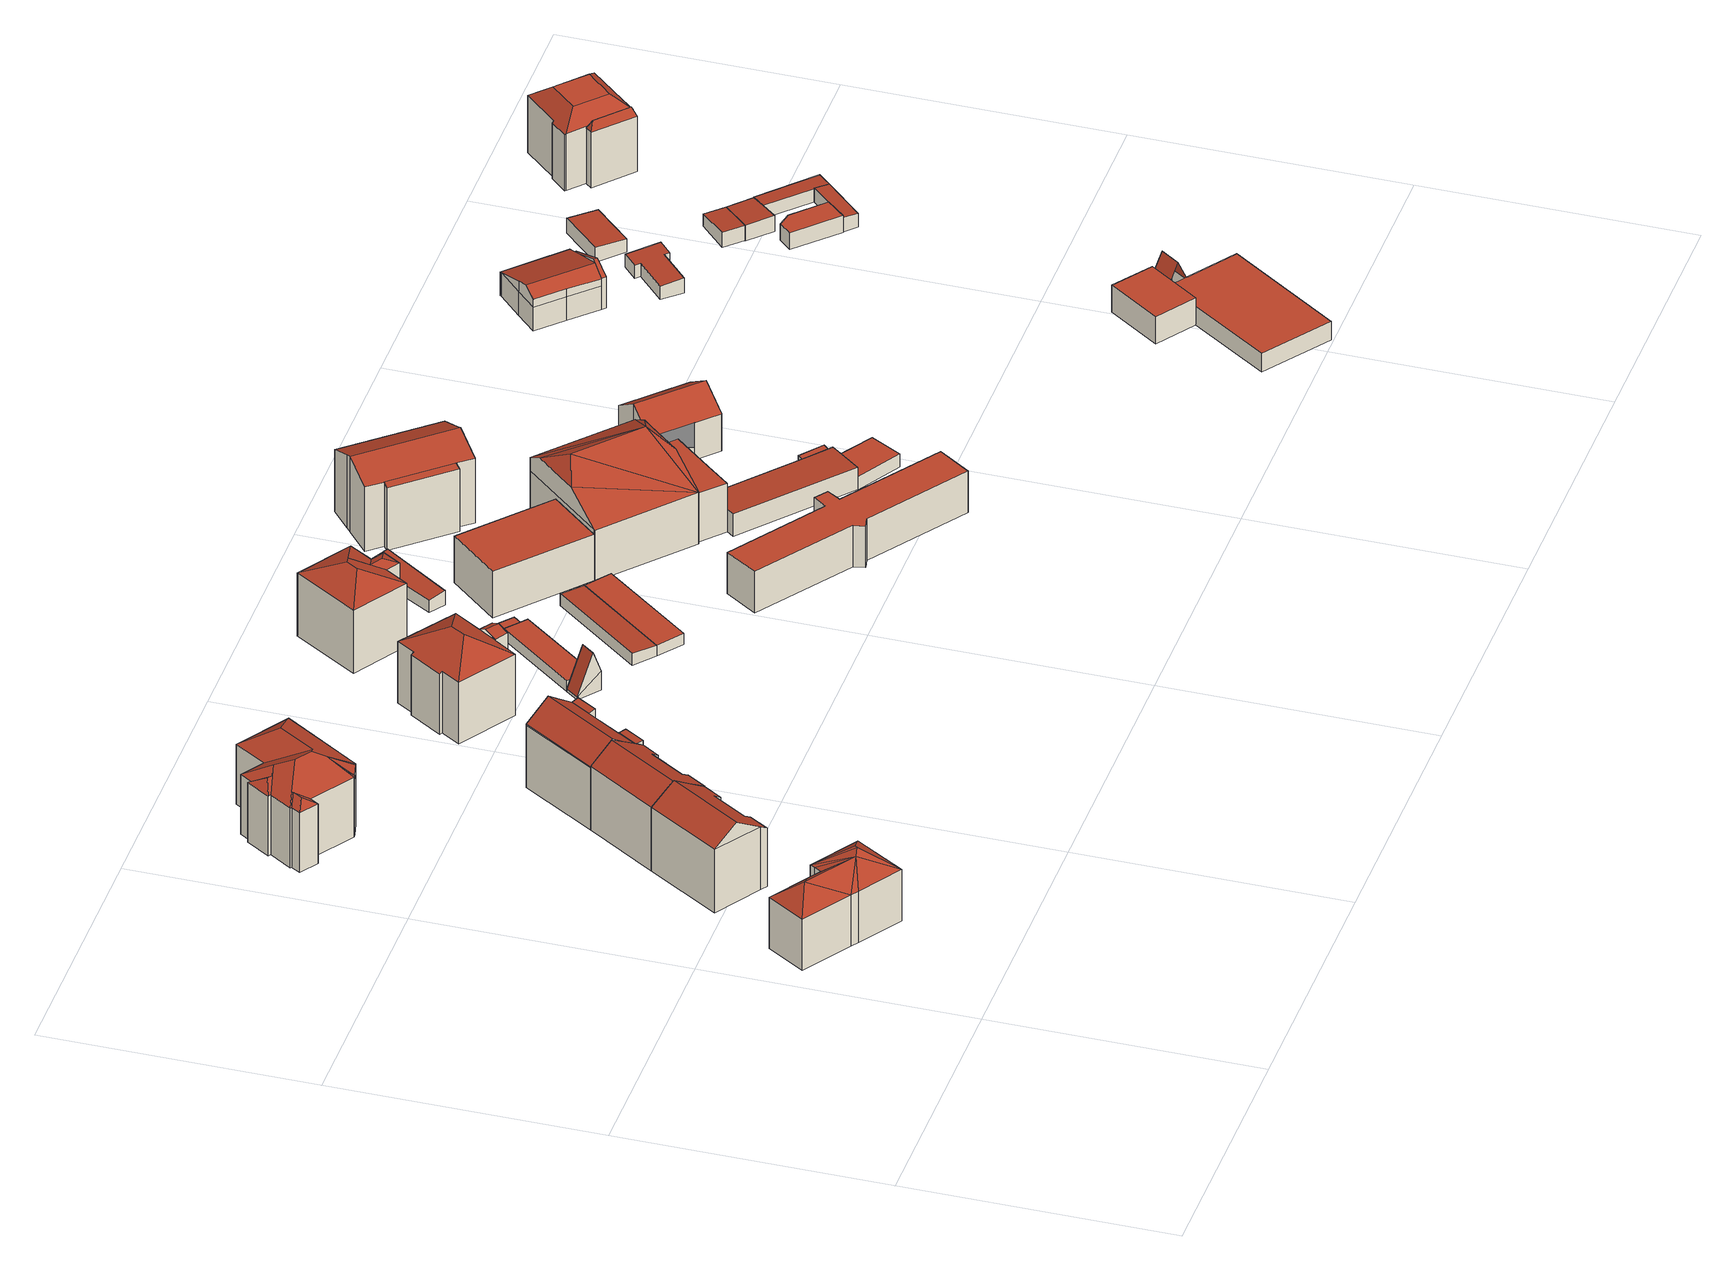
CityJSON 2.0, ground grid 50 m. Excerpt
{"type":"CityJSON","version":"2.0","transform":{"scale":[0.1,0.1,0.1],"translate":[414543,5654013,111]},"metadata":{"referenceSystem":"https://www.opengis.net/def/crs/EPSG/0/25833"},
"CityObjects":{
"building1":{"type":"Building","attributes":{"Dachtyp_tdc":"tdcFreeFormRoof","Gemeindeschluessel":14612000,"Dachneigung":38.51,"QualitaetDacherkennung":57,"Geometrietyp2DReferenz":"3000","measuredHeight":14.69,"function":"31001_9998","roofType":"5000"},"geometry":[{"type":"Solid","lod":"2","boundaries":[[[[0,1,2,3]],[[1,4,5,2]],[[4,6,7,5]],[[6,8,9,7]],[[8,10,11,9]],[[10,12,13,11]],[[12,14,15,13]],[[14,16,17,15]],[[16,18,19,17]],[[18,0,3,19]],[[20,14,21]],[[20,16,14]],[[20,18,16]],[[22,18,20]],[[18,22,0]],[[23,21,14,12]],[[23,12,10]],[[10,21,23]],[[10,20,21]],[[8,20,10]],[[20,8,6]],[[4,20,6]],[[4,22,20]],[[22,4,1]],[[22,1,0]],[[3,2,5,7,9,11,13,15,17,19]]]],"semantics":{"surfaces":[{"type":"WallSurface"},{"type":"RoofSurface"},{"type":"GroundSurface"}],"values":[[0,0,0,0,0,0,0,0,0,0,1,1,1,1,1,1,1,1,1,1,1,1,1,1,1,2]]}}]},
"building2":{"type":"Building","attributes":{"Dachtyp_tdc":"tdcFreeFormRoof","Gemeindeschluessel":14612000,"Dachneigung":32.96,"QualitaetDacherkennung":72,"Geometrietyp2DReferenz":"3000","measuredHeight":16.31,"function":"31001_9998","roofType":"5000"},"geometry":[{"type":"Solid","lod":"2","boundaries":[[[[24,25,26,27]],[[25,28,29,26]],[[28,30,31,29]],[[30,32,33,31]],[[32,34,35,33]],[[34,36,37,35]],[[36,38,39,37]],[[38,40,41,39]],[[40,42,43,41]],[[42,24,27,43]],[[44,45,25,24]],[[36,34,32,30,28,45,44,42,40,38]],[[28,25,45]],[[24,42,44]],[[27,26,29,31,33,35,37,39,41,43]]]],"semantics":{"surfaces":[{"type":"WallSurface"},{"type":"RoofSurface"},{"type":"GroundSurface"}],"values":[[0,0,0,0,0,0,0,0,0,0,1,1,0,0,2]]}}]},
"building3":{"type":"Building","attributes":{"Dachtyp_tdc":"tdcFreeFormRoof","Gemeindeschluessel":14612000,"Dachneigung":32.02,"QualitaetDacherkennung":71,"Geometrietyp2DReferenz":"3000","measuredHeight":16.29,"function":"31001_9998","roofType":"5000"},"geometry":[{"type":"Solid","lod":"2","boundaries":[[[[46,47,48,49]],[[47,50,51,48]],[[50,52,53,51]],[[52,54,55,53]],[[54,56,57,55]],[[56,58,59,57]],[[58,60,31,59]],[[60,61,29,31]],[[61,25,26,29]],[[25,46,49,26]],[[56,54,52,50,47,62,63,61,60,58]],[[63,62,46,25]],[[47,46,62]],[[25,61,63]],[[49,48,51,53,55,57,59,31,29,26]]]],"semantics":{"surfaces":[{"type":"WallSurface"},{"type":"RoofSurface"},{"type":"GroundSurface"}],"values":[[0,0,0,0,0,0,0,0,0,0,1,1,0,0,2]]}}]},
"building4":{"type":"Building","attributes":{"Dachtyp_tdc":"tdcFreeFormRoof","Gemeindeschluessel":14612000,"Dachneigung":29.24,"QualitaetDacherkennung":60,"Geometrietyp2DReferenz":"3000","measuredHeight":15.89,"function":"31001_9998","roofType":"5000"},"geometry":[{"type":"Solid","lod":"2","boundaries":[[[[64,65,66,67]],[[65,68,69,66]],[[68,70,71,69]],[[70,72,73,71]],[[72,74,75,73]],[[74,76,77,75]],[[76,78,79,77]],[[78,80,81,79]],[[80,82,83,81]],[[82,84,85,83]],[[84,86,87,85]],[[86,88,89,87]],[[88,90,91,89]],[[92,93,88,86]],[[92,86,84]],[[94,93,92,84,82]],[[95,96,97,98,94,82,80]],[[95,80,78]],[[96,76,74]],[[96,78,76]],[[78,96,95]],[[99,100,97,96,74,72]],[[99,72,70]],[[100,99,70,68]],[[101,98,97,100,68,65]],[[102,101,65,64]],[[103,102,64,104]],[[103,104,105]],[[101,102,103,105,106]],[[94,98,101,106,90]],[[93,94,90,88]],[[91,107,108,109,67,66,69,71,73,75,77,79,81,83,85,87,89]],[[90,106,107,91]],[[106,105,108,107]],[[105,104,109,108]],[[104,64,67,109]]]],"semantics":{"surfaces":[{"type":"WallSurface"},{"type":"RoofSurface"},{"type":"GroundSurface"}],"values":[[0,0,0,0,0,0,0,0,0,0,0,0,0,1,1,1,1,1,1,1,1,1,1,1,1,1,1,1,1,1,1,2,0,0,0,0]]}}]},
"building5":{"type":"Building","attributes":{"Gemeindeschluessel":14612000,"Geometrietyp2DReferenz":"3000","function":"31001_9998","roofType":"9999"},"children":["building5-1","building5-2","building5-3"]},
"building5-1":{"type":"BuildingPart","attributes":{"Dachtyp_tdc":"tdcPolyFlatRoof","Dachneigung":5.62,"QualitaetDacherkennung":36,"Geometrietyp2DReferenz":"3000","measuredHeight":12.95,"roofType":"2100"},"parents":["building5"],"geometry":[{"type":"MultiSurface","lod":"2","boundaries":[[[110,111,112]],[[110,113,114,111]],[[113,115,116,114]],[[115,117,118,119,116]],[[117,115,113,110]],[[111,114,116,119]]],"semantics":{"surfaces":[{"type":"WallSurface"},{"type":"RoofSurface"},{"type":"GroundSurface"}],"values":[0,0,0,0,1,2]}}]},
"building5-2":{"type":"BuildingPart","attributes":{"Dachtyp_tdc":"tdcGableRoof","Dachneigung":35.11,"QualitaetDacherkennung":74,"Geometrietyp2DReferenz":"3000","measuredHeight":16.39,"roofType":"3100"},"parents":["building5"],"geometry":[{"type":"MultiSurface","lod":"2","boundaries":[[[120,112,111,121]],[[118,122,123,119]],[[124,125,49,48]],[[125,120,121,49]],[[126,127,128,129]],[[122,118,112,128,127,124]],[[120,129,128,112]],[[125,126,129,120]],[[124,127,126,125]],[[121,111,119,123,48,49]]],"semantics":{"surfaces":[{"type":"WallSurface"},{"type":"RoofSurface"},{"type":"GroundSurface"}],"values":[0,0,0,0,1,1,0,0,0,2]}}]},
"building5-3":{"type":"BuildingPart","attributes":{"Dachtyp_tdc":"tdcPolyFlatRoof","Dachneigung":4.78,"QualitaetDacherkennung":46,"Geometrietyp2DReferenz":"3000","measuredHeight":12.99,"roofType":"2100"},"parents":["building5"],"geometry":[{"type":"MultiSurface","lod":"2","boundaries":[[[130,131,132,123,122]],[[131,133,51,132]],[[133,134,124,48,51]],[[134,133,131,130]],[[123,132,51,48]]],"semantics":{"surfaces":[{"type":"WallSurface"},{"type":"RoofSurface"},{"type":"GroundSurface"}],"values":[0,0,0,1,2]}}]},
"building6":{"type":"Building","attributes":{"Gemeindeschluessel":14612000,"Geometrietyp2DReferenz":"3000","function":"31001_9998","roofType":"9999"},"children":["building6-1","building6-2"]},
"building6-1":{"type":"BuildingPart","attributes":{"Dachtyp_tdc":"tdcGableRoof","Dachneigung":17.74,"QualitaetDacherkennung":37,"Geometrietyp2DReferenz":"3000","measuredHeight":13.49,"roofType":"3100"},"parents":["building6"],"geometry":[{"type":"MultiSurface","lod":"2","boundaries":[[[135,136,137]],[[135,138,139,136]],[[138,140,141,139]],[[140,142,143,141]],[[142,144,145,146,143]],[[140,138,135,147]],[[147,144,142,140]],[[148,136,139,141,143,146]]],"semantics":{"surfaces":[{"type":"WallSurface"},{"type":"RoofSurface"},{"type":"GroundSurface"}],"values":[0,0,0,0,0,1,1,2]}}]},
"building6-2":{"type":"BuildingPart","attributes":{"Dachtyp_tdc":"tdcHipRoof","Dachneigung":29.55,"QualitaetDacherkennung":67,"Geometrietyp2DReferenz":"3000","measuredHeight":16.26,"roofType":"3200"},"parents":["building6"],"geometry":[{"type":"MultiSurface","lod":"2","boundaries":[[[149,150,151,152]],[[150,153,154,151]],[[153,155,156,154]],[[155,137,136,156]],[[145,157,158,146]],[[157,159,160,158]],[[159,161,162,160]],[[161,163,164,162]],[[163,165,166,164]],[[165,149,152,166]],[[161,159,167]],[[155,153,168]],[[159,157,145,169,137,155,168,167]],[[153,150,149,165,163,161,167,168]],[[152,151,154,156,136,148,146,158,160,162,164,166]]],"semantics":{"surfaces":[{"type":"WallSurface"},{"type":"RoofSurface"},{"type":"GroundSurface"}],"values":[0,0,0,0,0,0,0,0,0,0,1,1,1,1,2]}}]},
"building7":{"type":"Building","attributes":{"Dachtyp_tdc":"tdcGableRoof","Gemeindeschluessel":14612000,"Dachneigung":67.52,"QualitaetDacherkennung":7,"Geometrietyp2DReferenz":"3000","measuredHeight":8.3,"function":"31001_9998","roofType":"3100"},"geometry":[{"type":"Solid","lod":"2","boundaries":[[[[170,171,172,173]],[[171,174,175,172]],[[174,176,177,175]],[[176,170,173,177]],[[174,171,178]],[[170,176,179]],[[171,170,179,178]],[[176,174,178,179]],[[173,172,175,177]]]],"semantics":{"surfaces":[{"type":"WallSurface"},{"type":"RoofSurface"},{"type":"GroundSurface"}],"values":[[0,0,0,0,0,0,1,1,2]]}}]},
"building8":{"type":"Building","attributes":{"Dachtyp_tdc":"tdcPolyFlatRoof","Gemeindeschluessel":14612000,"Dachneigung":0,"QualitaetDacherkennung":71,"Geometrietyp2DReferenz":"3000","measuredHeight":2.22,"function":"31001_2463","roofType":"1000"},"geometry":[{"type":"Solid","lod":"2","boundaries":[[[[180,181,182,177]],[[181,183,184,182]],[[183,185,186,184]],[[185,187,173,186]],[[187,180,177,173]],[[187,185,183,181,180]],[[177,182,184,186,173]]]],"semantics":{"surfaces":[{"type":"WallSurface"},{"type":"RoofSurface"},{"type":"GroundSurface"}],"values":[[0,0,0,0,0,1,2]]}}]},
"building9":{"type":"Building","attributes":{"Dachtyp_tdc":"tdcFreeFormRoof","Gemeindeschluessel":14612000,"Dachneigung":25.01,"QualitaetDacherkennung":53,"Geometrietyp2DReferenz":"3000","measuredHeight":15.6,"function":"31001_9998","roofType":"5000"},"geometry":[{"type":"Solid","lod":"2","boundaries":[[[[188,189,190,191]],[[189,192,193,190]],[[192,194,195,193]],[[194,196,197,195]],[[196,198,199,197]],[[198,200,201,199]],[[200,202,203,201]],[[202,188,191,203]],[[204,202,200]],[[205,206,204,200,198]],[[207,208,205,198,196]],[[207,196,194]],[[208,207,194,192]],[[205,208,192,189]],[[206,205,189,188]],[[204,206,188,202]],[[191,190,193,195,197,199,201,203]]]],"semantics":{"surfaces":[{"type":"WallSurface"},{"type":"RoofSurface"},{"type":"GroundSurface"}],"values":[[0,0,0,0,0,0,0,0,1,1,1,1,1,1,1,1,2]]}}]},
"building10":{"type":"Building","attributes":{"Dachtyp_tdc":"tdcPolyFlatRoof","Gemeindeschluessel":14612000,"Dachneigung":0,"QualitaetDacherkennung":65,"Geometrietyp2DReferenz":"3000","measuredHeight":2.12,"function":"31001_9998","roofType":"1000"},"geometry":[{"type":"Solid","lod":"2","boundaries":[[[[209,210,211,182]],[[210,212,213,211]],[[212,214,184,213]],[[214,209,182,184]],[[214,212,210,209]],[[182,211,213,184]]]],"semantics":{"surfaces":[{"type":"WallSurface"},{"type":"RoofSurface"},{"type":"GroundSurface"}],"values":[[0,0,0,0,1,2]]}}]},
"building11":{"type":"Building","attributes":{"Dachtyp_tdc":"tdcPolyFlatRoof","Gemeindeschluessel":14612000,"Dachneigung":2.88,"QualitaetDacherkennung":90,"Geometrietyp2DReferenz":"3000","measuredHeight":2.33,"function":"31001_2463","roofType":"2100"},"geometry":[{"type":"Solid","lod":"2","boundaries":[[[[215,216,217,218]],[[216,219,220,217]],[[219,221,222,220]],[[221,215,218,222]],[[221,219,216,215]],[[218,217,220,222]]]],"semantics":{"surfaces":[{"type":"WallSurface"},{"type":"RoofSurface"},{"type":"GroundSurface"}],"values":[[0,0,0,0,1,2]]}}]},
"building12":{"type":"Building","attributes":{"Dachtyp_tdc":"tdcPolyFlatRoof","Gemeindeschluessel":14612000,"Dachneigung":2.73,"QualitaetDacherkennung":89,"Geometrietyp2DReferenz":"3000","measuredHeight":2.33,"function":"31001_2463","roofType":"2100"},"geometry":[{"type":"Solid","lod":"2","boundaries":[[[[223,215,218,224]],[[215,221,222,218]],[[221,225,226,222]],[[225,223,224,226]],[[225,221,215,223]],[[224,218,222,226]]]],"semantics":{"surfaces":[{"type":"WallSurface"},{"type":"RoofSurface"},{"type":"GroundSurface"}],"values":[[0,0,0,0,1,2]]}}]},
"building13":{"type":"Building","attributes":{"Gemeindeschluessel":14612000,"Geometrietyp2DReferenz":"3000","function":"31001_9998","roofType":"9999"},"children":["building13-1","building13-2"]},
"building13-1":{"type":"BuildingPart","attributes":{"Dachtyp_tdc":"tdcPolyFlatRoof","Dachneigung":5.74,"QualitaetDacherkennung":76,"Geometrietyp2DReferenz":"3000","measuredHeight":2.95,"roofType":"2100"},"parents":["building13"],"geometry":[{"type":"MultiSurface","lod":"2","boundaries":[[[227,228,229,230]],[[228,231,232,229]],[[231,233,234,232]],[[233,235,236,234]],[[235,233,231,228,227]],[[230,229,232,234,236]]],"semantics":{"surfaces":[{"type":"WallSurface"},{"type":"RoofSurface"},{"type":"GroundSurface"}],"values":[0,0,0,0,1,2]}}]},
"building13-2":{"type":"BuildingPart","attributes":{"Dachtyp_tdc":"tdcPolyFlatRoof","Dachneigung":8.56,"QualitaetDacherkennung":73,"Geometrietyp2DReferenz":"3000","measuredHeight":3.1,"roofType":"2100"},"parents":["building13"],"geometry":[{"type":"MultiSurface","lod":"2","boundaries":[[[237,238,239,240]],[[238,241,227,230,239]],[[237,240,236,235]],[[235,241,238,237]],[[240,239,230,236]]],"semantics":{"surfaces":[{"type":"WallSurface"},{"type":"RoofSurface"},{"type":"GroundSurface"}],"values":[0,0,0,1,2]}}]},
"building14":{"type":"Building","attributes":{"Dachtyp_tdc":"tdcPolyFlatRoof","Gemeindeschluessel":14612000,"Dachneigung":0,"QualitaetDacherkennung":57,"Geometrietyp2DReferenz":"3000","measuredHeight":9.54,"function":"31001_9998","roofType":"1000"},"geometry":[{"type":"Solid","lod":"2","boundaries":[[[[242,243,244,245]],[[243,246,247,244]],[[246,248,249,247]],[[248,242,245,249]],[[248,246,243,242]],[[245,244,247,249]]]],"semantics":{"surfaces":[{"type":"WallSurface"},{"type":"RoofSurface"},{"type":"GroundSurface"}],"values":[[0,0,0,0,1,2]]}}]},
"building15":{"type":"Building","attributes":{"Dachtyp_tdc":"tdcPolyFlatRoof","Gemeindeschluessel":14612000,"Dachneigung":0,"QualitaetDacherkennung":79,"Geometrietyp2DReferenz":"3000","measuredHeight":8.52,"function":"31001_9998","roofType":"1000"},"geometry":[{"type":"Solid","lod":"2","boundaries":[[[[250,251,252,253]],[[251,254,255,252]],[[254,256,257,255]],[[256,258,259,257]],[[258,260,261,259]],[[260,262,263,261]],[[262,264,265,263]],[[264,266,267,265]],[[266,268,269,267]],[[268,270,271,269]],[[270,250,253,271]],[[270,268,266,264,262,260,258,256,254,251,250]],[[253,252,255,257,259,261,263,265,267,269,271]]]],"semantics":{"surfaces":[{"type":"WallSurface"},{"type":"RoofSurface"},{"type":"GroundSurface"}],"values":[[0,0,0,0,0,0,0,0,0,0,0,1,2]]}}]},
"building16":{"type":"Building","attributes":{"Dachtyp_tdc":"tdcHippedGableRoof","Gemeindeschluessel":14612000,"Dachneigung":31.13,"QualitaetDacherkennung":55,"Geometrietyp2DReferenz":"3000","measuredHeight":17.79,"function":"31001_9998","roofType":"3300"},"geometry":[{"type":"Solid","lod":"2","boundaries":[[[[272,273,274,275]],[[273,276,277,274]],[[276,278,279,277]],[[278,280,281,279]],[[280,282,283,281]],[[282,284,285,283]],[[284,272,275,285]],[[286,287,288,289]],[[290,291,292,293]],[[288,294,289]],[[295,289,294]],[[295,293,289]],[[293,292,289]],[[278,296,286,289]],[[292,278,289]],[[291,278,292]],[[278,291,297,280]],[[280,297,282]],[[282,297,291,290,293,295,284]],[[273,287,286,296,276]],[[276,296,278]],[[272,294,288,287,273]],[[284,295,294,272]],[[275,274,277,279,281,283,285]]]],"semantics":{"surfaces":[{"type":"WallSurface"},{"type":"RoofSurface"},{"type":"GroundSurface"}],"values":[[0,0,0,0,0,0,0,1,1,1,1,1,1,1,1,1,1,0,0,0,0,0,0,2]]}}]},
"building17":{"type":"Building","attributes":{"Gemeindeschluessel":14612000,"Geometrietyp2DReferenz":"3000","function":"31001_9998","roofType":"9999"},"children":["building17-1","building17-2"]},
"building17-1":{"type":"BuildingPart","attributes":{"Dachtyp_tdc":"tdcGableRoof","Dachneigung":23.25,"QualitaetDacherkennung":69,"Geometrietyp2DReferenz":"3000","measuredHeight":15.51,"roofType":"3100"},"parents":["building17"],"geometry":[{"type":"MultiSurface","lod":"2","boundaries":[[[298,299,300,301]],[[299,302,303,300]],[[302,304,305,303]],[[304,306,307,305]],[[306,308,309,307]],[[308,310,311,309]],[[310,312,313,311]],[[312,314,315,313]],[[314,316,317,315]],[[312,310,308,306,304,302]],[[302,299,298,318,316,314,312]],[[319,301,300,303,305,307,309,311,313,315,317]]],"semantics":{"surfaces":[{"type":"WallSurface"},{"type":"RoofSurface"},{"type":"GroundSurface"}],"values":[0,0,0,0,0,0,0,0,0,1,1,2]}}]},
"building17-2":{"type":"BuildingPart","attributes":{"Dachtyp_tdc":"tdcPolyFlatRoof","Dachneigung":20.06,"QualitaetDacherkennung":62,"Geometrietyp2DReferenz":"3000","measuredHeight":13.28,"roofType":"2100"},"parents":["building17"],"geometry":[{"type":"MultiSurface","lod":"2","boundaries":[[[320,298,301,321]],[[322,323,317,316]],[[322,320,321,323]],[[322,316,318,298,320]],[[321,301,319,317,323]]],"semantics":{"surfaces":[{"type":"WallSurface"},{"type":"RoofSurface"},{"type":"GroundSurface"}],"values":[0,0,0,1,2]}}]},
"building18":{"type":"Building","attributes":{"Dachtyp_tdc":"tdcPolyFlatRoof","Gemeindeschluessel":14612000,"Dachneigung":3,"QualitaetDacherkennung":83,"Geometrietyp2DReferenz":"3000","measuredHeight":4.56,"function":"31001_9998","roofType":"2100"},"geometry":[{"type":"Solid","lod":"2","boundaries":[[[[324,325,326,327]],[[325,328,329,326]],[[328,330,331,329]],[[330,332,333,331]],[[332,334,335,333]],[[334,336,337,335]],[[336,324,327,337]],[[336,334,332,330,328,325,324]],[[327,326,329,331,333,335,337]]]],"semantics":{"surfaces":[{"type":"WallSurface"},{"type":"RoofSurface"},{"type":"GroundSurface"}],"values":[[0,0,0,0,0,0,0,1,2]]}}]},
"building19":{"type":"Building","attributes":{"Gemeindeschluessel":14612000,"Geometrietyp2DReferenz":"3000","function":"31001_9998","roofType":"9999"},"children":["building19-1","building19-2","building19-3"]},
"building19-1":{"type":"BuildingPart","attributes":{"Dachtyp_tdc":"tdcPolyFlatRoof","Dachneigung":0,"QualitaetDacherkennung":38,"Geometrietyp2DReferenz":"3000","measuredHeight":9.97,"roofType":"1000"},"parents":["building19"],"geometry":[{"type":"MultiSurface","lod":"2","boundaries":[[[338,339,340,341,342]],[[343,344,345,346,347]],[[344,348,349,345]],[[348,338,342,349]],[[348,344,343,339,338]],[[342,341,350,346,345,349]]],"semantics":{"surfaces":[{"type":"WallSurface"},{"type":"RoofSurface"},{"type":"GroundSurface"}],"values":[0,0,0,0,1,2]}}]},
"building19-2":{"type":"BuildingPart","attributes":{"Dachtyp_tdc":"tdcGableRoof","Dachneigung":34.63,"QualitaetDacherkennung":78,"Geometrietyp2DReferenz":"3000","measuredHeight":11.22,"roofType":"3100"},"parents":["building19"],"geometry":[{"type":"MultiSurface","lod":"2","boundaries":[[[351,352,353,354,355]],[[356,357,358,359]],[[359,360,361,352,351,362,356]],[[354,363,364,365,366,367,368,369,370,355]],[[361,360,365,364,371]],[[360,359,366,365]],[[359,358,367,366]],[[358,357,368,367]],[[357,356,369,368]],[[356,362,370,369]],[[362,351,355,370]]],"semantics":{"surfaces":[{"type":"WallSurface"},{"type":"RoofSurface"},{"type":"GroundSurface"}],"values":[0,1,1,2,0,0,0,0,0,0,0]}}]},
"building19-3":{"type":"BuildingPart","attributes":{"Dachtyp_tdc":"tdcGableRoof","Dachneigung":20,"QualitaetDacherkennung":8,"Geometrietyp2DReferenz":"3000","measuredHeight":5.48,"roofType":"3100"},"parents":["building19"],"geometry":[{"type":"MultiSurface","lod":"2","boundaries":[[[372,373,374,375]],[[373,376,377,374]],[[376,378,379,377]],[[378,380,381,379]],[[380,382,383,381]],[[382,347,346,383]],[[340,384,385,341]],[[384,386,387,385]],[[386,371,364,387]],[[371,388,363,364]],[[353,389,355,354]],[[389,372,375,355]],[[388,371,386,384,340,390]],[[390,347,382,380,378,376,373,372,389,353,388]],[[375,374,377,379,381,383,346,350,341,385,387,364,363,354,355]]],"semantics":{"surfaces":[{"type":"WallSurface"},{"type":"RoofSurface"},{"type":"GroundSurface"}],"values":[0,0,0,0,0,0,0,0,0,0,0,0,1,1,2]}}]},
"building20":{"type":"Building","attributes":{"Dachtyp_tdc":"tdcPolyFlatRoof","Gemeindeschluessel":14612000,"Dachneigung":0,"QualitaetDacherkennung":85,"Geometrietyp2DReferenz":"3000","measuredHeight":2.7,"function":"31001_9998","roofType":"1000"},"geometry":[{"type":"Solid","lod":"2","boundaries":[[[[391,392,393,394]],[[392,395,396,393]],[[395,397,398,396]],[[397,391,394,398]],[[397,395,392,391]],[[394,393,396,398]]]],"semantics":{"surfaces":[{"type":"WallSurface"},{"type":"RoofSurface"},{"type":"GroundSurface"}],"values":[[0,0,0,0,1,2]]}}]},
"building21":{"type":"Building","attributes":{"Dachtyp_tdc":"tdcPolyFlatRoof","Gemeindeschluessel":14612000,"Dachneigung":2.6,"QualitaetDacherkennung":60,"Geometrietyp2DReferenz":"3000","measuredHeight":2.96,"function":"31001_9998","roofType":"2100"},"geometry":[{"type":"Solid","lod":"2","boundaries":[[[[399,400,401,335]],[[400,402,403,401]],[[402,404,337,403]],[[404,399,335,337]],[[404,402,400,399]],[[335,401,403,337]]]],"semantics":{"surfaces":[{"type":"WallSurface"},{"type":"RoofSurface"},{"type":"GroundSurface"}],"values":[[0,0,0,0,1,2]]}}]},
"building22":{"type":"Building","attributes":{"Gemeindeschluessel":14612000,"Geometrietyp2DReferenz":"3000","function":"31001_9998","roofType":"9999"},"children":["building22-1","building22-2","building22-3"]},
"building22-1":{"type":"BuildingPart","attributes":{"Dachtyp_tdc":"tdcGableRoof","Dachneigung":65.23,"QualitaetDacherkennung":11,"Geometrietyp2DReferenz":"3000","measuredHeight":7.71,"roofType":"3100"},"parents":["building22"],"geometry":[{"type":"MultiSurface","lod":"2","boundaries":[[[405,406,407,408]],[[409,405,408,410]],[[405,409,411]],[[406,405,411,412,413]],[[409,414,415,412,411]],[[408,407,416,410]]],"semantics":{"surfaces":[{"type":"WallSurface"},{"type":"RoofSurface"},{"type":"GroundSurface"}],"values":[0,0,0,1,1,2]}}]},
"building22-2":{"type":"BuildingPart","attributes":{"Dachtyp_tdc":"tdcPolyFlatRoof","Dachneigung":0,"QualitaetDacherkennung":61,"Geometrietyp2DReferenz":"3000","measuredHeight":3.77,"roofType":"1000"},"parents":["building22"],"geometry":[{"type":"MultiSurface","lod":"2","boundaries":[[[417,418,419,420]],[[418,421,422,419]],[[421,423,424,422]],[[425,417,420,407,406]],[[425,413,415,426,423,421,418,417]],[[420,419,422,424,416,407]]],"semantics":{"surfaces":[{"type":"WallSurface"},{"type":"RoofSurface"},{"type":"GroundSurface"}],"values":[0,0,0,0,1,2]}}]},
"building22-3":{"type":"BuildingPart","attributes":{"Dachtyp_tdc":"tdcPolyFlatRoof","Dachneigung":0,"QualitaetDacherkennung":56,"Geometrietyp2DReferenz":"3000","measuredHeight":5.48,"roofType":"1000"},"parents":["building22"],"geometry":[{"type":"MultiSurface","lod":"2","boundaries":[[[427,428,409,410,429]],[[430,431,432,424,423]],[[431,427,429,432]],[[431,430,428,427]],[[429,410,416,424,432]]],"semantics":{"surfaces":[{"type":"WallSurface"},{"type":"RoofSurface"},{"type":"GroundSurface"}],"values":[0,0,0,1,2]}}]},
"building23":{"type":"Building","attributes":{"Gemeindeschluessel":14612000,"Geometrietyp2DReferenz":"3000","function":"31001_9998","roofType":"9999"},"children":["building23-1","building23-2"]},
"building23-1":{"type":"BuildingPart","attributes":{"Dachtyp_tdc":"tdcGableRoof","Dachneigung":24.11,"QualitaetDacherkennung":30,"Geometrietyp2DReferenz":"3000","measuredHeight":8.41,"roofType":"3100"},"parents":["building23"],"geometry":[{"type":"MultiSurface","lod":"2","boundaries":[[[433,434,435,436,437,438]],[[439,440,441,442,443]],[[440,433,438,441]],[[433,440,444]],[[434,433,444,445]],[[440,439,446,445,444]],[[438,437,442,441]]],"semantics":{"surfaces":[{"type":"WallSurface"},{"type":"RoofSurface"},{"type":"GroundSurface"}],"values":[0,0,0,0,1,1,2]}}]},
"building23-2":{"type":"BuildingPart","attributes":{"Dachtyp_tdc":"tdcGableRoof","Dachneigung":18.46,"QualitaetDacherkennung":41,"Geometrietyp2DReferenz":"3000","measuredHeight":7.95,"roofType":"3100"},"parents":["building23"],"geometry":[{"type":"MultiSurface","lod":"2","boundaries":[[[447,448,449,450]],[[448,451,452,449]],[[451,453,454,452]],[[453,455,456,454]],[[455,457,458,456]],[[457,459,460,458]],[[459,443,442,460]],[[436,447,450,437]],[[461,435,462,463,464,465]],[[466,467,464,463,446,468,459,469,455]],[[453,466,455]],[[455,469,457]],[[457,469,459]],[[459,468,439,443]],[[451,467,466,453]],[[448,465,464,467,451]],[[447,461,465,448]],[[436,435,461,447]],[[450,449,452,454,456,458,460,442,437]]],"semantics":{"surfaces":[{"type":"WallSurface"},{"type":"RoofSurface"},{"type":"GroundSurface"}],"values":[0,0,0,0,0,0,0,0,1,1,0,0,0,0,0,0,0,0,2]}}]},
"building24":{"type":"Building","attributes":{"Dachtyp_tdc":"tdcPolyFlatRoof","Gemeindeschluessel":14612000,"Dachneigung":3.98,"QualitaetDacherkennung":70,"Geometrietyp2DReferenz":"3000","measuredHeight":3.08,"function":"31001_9998","roofType":"2100"},"geometry":[{"type":"Solid","lod":"2","boundaries":[[[[470,471,472,473]],[[471,474,475,472]],[[474,476,477,475]],[[476,478,479,477]],[[478,480,481,479]],[[480,482,483,481]],[[482,484,485,483]],[[484,470,473,485]],[[484,482,480,478,476,474,471,470]],[[473,472,475,477,479,481,483,485]]]],"semantics":{"surfaces":[{"type":"WallSurface"},{"type":"RoofSurface"},{"type":"GroundSurface"}],"values":[[0,0,0,0,0,0,0,0,1,2]]}}]},
"building25":{"type":"Building","attributes":{"Dachtyp_tdc":"tdcPolyFlatRoof","Gemeindeschluessel":14612000,"Dachneigung":3.39,"QualitaetDacherkennung":54,"Geometrietyp2DReferenz":"3000","measuredHeight":3.06,"function":"31001_9998","roofType":"2100"},"geometry":[{"type":"Solid","lod":"2","boundaries":[[[[486,487,488,489]],[[487,490,491,488]],[[490,492,493,491]],[[492,486,489,493]],[[492,490,487,486]],[[489,488,491,493]]]],"semantics":{"surfaces":[{"type":"WallSurface"},{"type":"RoofSurface"},{"type":"GroundSurface"}],"values":[[0,0,0,0,1,2]]}}]},
"building26":{"type":"Building","attributes":{"Dachtyp_tdc":"tdcPolyFlatRoof","Gemeindeschluessel":14612000,"Dachneigung":2.72,"QualitaetDacherkennung":80,"Geometrietyp2DReferenz":"3000","measuredHeight":3.39,"function":"31001_9998","roofType":"2100"},"geometry":[{"type":"Solid","lod":"2","boundaries":[[[[494,495,496,497]],[[495,498,499,496]],[[498,500,501,499]],[[500,502,503,501]],[[502,494,497,503]],[[502,500,498,495,494]],[[497,496,499,501,503]]]],"semantics":{"surfaces":[{"type":"WallSurface"},{"type":"RoofSurface"},{"type":"GroundSurface"}],"values":[[0,0,0,0,0,1,2]]}}]},
"building27":{"type":"Building","attributes":{"Dachtyp_tdc":"tdcPolyFlatRoof","Gemeindeschluessel":14612000,"Dachneigung":4.45,"QualitaetDacherkennung":77,"Geometrietyp2DReferenz":"3000","measuredHeight":3.11,"function":"31001_9998","roofType":"2100"},"geometry":[{"type":"Solid","lod":"2","boundaries":[[[[504,505,506,507]],[[505,508,509,506]],[[508,510,511,509]],[[510,504,507,511]],[[510,508,505,504]],[[507,506,509,511]]]],"semantics":{"surfaces":[{"type":"WallSurface"},{"type":"RoofSurface"},{"type":"GroundSurface"}],"values":[[0,0,0,0,1,2]]}}]},
"building28":{"type":"Building","attributes":{"Dachtyp_tdc":"tdcPolyFlatRoof","Gemeindeschluessel":14612000,"Dachneigung":4.84,"QualitaetDacherkennung":76,"Geometrietyp2DReferenz":"3000","measuredHeight":3.18,"function":"31001_9998","roofType":"2100"},"geometry":[{"type":"Solid","lod":"2","boundaries":[[[[512,510,513,514]],[[510,508,515,513]],[[508,516,517,515]],[[516,518,519,517]],[[518,512,514,519]],[[518,516,508,510,512]],[[514,513,515,517,519]]]],"semantics":{"surfaces":[{"type":"WallSurface"},{"type":"RoofSurface"},{"type":"GroundSurface"}],"values":[[0,0,0,0,0,1,2]]}}]},
"building29":{"type":"Building","attributes":{"Dachtyp_tdc":"tdcPolyFlatRoof","Gemeindeschluessel":14612000,"Dachneigung":4.29,"QualitaetDacherkennung":76,"Geometrietyp2DReferenz":"3000","measuredHeight":2.92,"function":"31001_9998","roofType":"2100"},"geometry":[{"type":"Solid","lod":"2","boundaries":[[[[520,521,522,523]],[[521,524,525,522]],[[524,526,527,525]],[[526,528,529,527]],[[528,520,523,529]],[[528,526,524,521,520]],[[523,522,525,527,529]]]],"semantics":{"surfaces":[{"type":"WallSurface"},{"type":"RoofSurface"},{"type":"GroundSurface"}],"values":[[0,0,0,0,0,1,2]]}}]},
"building30":{"type":"Building","attributes":{"Dachtyp_tdc":"tdcPolyFlatRoof","Gemeindeschluessel":14612000,"Dachneigung":3.87,"QualitaetDacherkennung":56,"Geometrietyp2DReferenz":"3000","measuredHeight":2.7,"function":"31001_9998","roofType":"2100"},"geometry":[{"type":"Solid","lod":"2","boundaries":[[[[518,530,531,532]],[[530,533,534,531]],[[533,528,529,534]],[[528,535,527,529]],[[535,518,532,527]],[[535,528,533,530,518]],[[532,531,534,529,527]]]],"semantics":{"surfaces":[{"type":"WallSurface"},{"type":"RoofSurface"},{"type":"GroundSurface"}],"values":[[0,0,0,0,0,1,2]]}}]},
"building31":{"type":"Building","attributes":{"Gemeindeschluessel":14612000,"Geometrietyp2DReferenz":"3000","function":"31001_9998","roofType":"9999"},"children":["building31-1","building31-2","building31-3"]},
"building31-1":{"type":"BuildingPart","attributes":{"Dachtyp_tdc":"tdcFreeFormRoof","Dachneigung":65.53,"QualitaetDacherkennung":21,"Geometrietyp2DReferenz":"3000","measuredHeight":13.01,"roofType":"5000"},"parents":["building31"],"geometry":[{"type":"MultiSurface","lod":"2","boundaries":[[[536,537,538,539]],[[537,540,541,538]],[[540,542,543,541]],[[544,542,540]],[[545,544,540,537]],[[545,537,536]],[[544,545,536,542]],[[539,538,541,543]]],"semantics":{"surfaces":[{"type":"WallSurface"},{"type":"RoofSurface"},{"type":"GroundSurface"}],"values":[0,0,0,1,1,1,1,2]}}]},
"building31-2":{"type":"BuildingPart","attributes":{"Dachtyp_tdc":"tdcCutTentRoof","Dachneigung":0.413,"QualitaetDacherkennung":66,"Geometrietyp2DReferenz":"3000","measuredHeight":14.32,"roofType":"9999"},"parents":["building31"],"geometry":[{"type":"MultiSurface","lod":"2","boundaries":[[[546,547,548,549]],[[547,550,551,548]],[[550,552,551]],[[553,554,536,539,555,556]],[[557,558,559,543,542]],[[558,560,561,559]],[[560,562,563,561]],[[562,564,565,563]],[[564,566,567,565]],[[566,568,569,567]],[[568,570,571,569]],[[570,546,549,571]],[[554,553,550,572,573]],[[558,557,554,573,574]],[[566,564,562,560,558,574,575]],[[550,547,546,570,568,566,575,572]],[[575,574,573,572]],[[549,548,551,555,539,543,559,561,563,565,567,569,571]]],"semantics":{"surfaces":[{"type":"WallSurface"},{"type":"RoofSurface"},{"type":"GroundSurface"}],"values":[0,0,0,0,0,0,0,0,0,0,0,0,1,1,1,1,1,2]}}]},
"building31-3":{"type":"BuildingPart","attributes":{"Dachtyp_tdc":"tdcPolyFlatRoof","Dachneigung":9.77,"QualitaetDacherkennung":31,"Geometrietyp2DReferenz":"3000","measuredHeight":4.8,"roofType":"2100"},"parents":["building31"],"geometry":[{"type":"MultiSurface","lod":"2","boundaries":[[[576,577,578,579]],[[577,580,581,578]],[[580,556,555,581]],[[552,582,583,551]],[[582,576,579,583]],[[582,552,556,580,577,576]],[[579,578,581,555,551,583]]],"semantics":{"surfaces":[{"type":"WallSurface"},{"type":"RoofSurface"},{"type":"GroundSurface"}],"values":[0,0,0,0,0,1,2]}}]}
},
"vertices":[
[9,316,141],[54,387,141],[54,387,36],[9,316,36],[128,340,141],[128,340,36],[150,326,141],[150,326,36],[158,339,141],[158,339,36],[163,348,141],[163,348,36],[252,292,141],[252,292,36],[194,198,141],[194,198,36],[113,249,141],[113,249,36],[100,258,141],[100,258,36],[163,268,175],[177,271,183],[67,329,175],[180,275,183],
[124,503,167],[209,639,167],[209,639,37],[124,503,37],[294,583,166],[294,583,37],[307,576,156],[307,576,37],[285,541,156],[285,541,37],[273,549,166],[273,549,37],[232,484,166],[232,484,37],[244,477,157],[244,477,37],[222,441,157],[222,441,37],[210,449,166],[210,449,37],[165,477,200],[250,612,200],
[292,770,167],[378,716,167],[378,716,37],[292,770,37],[390,708,157],[390,708,37],[369,675,157],[369,675,37],[356,682,167],[356,682,37],[316,618,167],[316,618,37],[329,611,157],[329,611,37],[307,576,157],[294,583,167],[332,745,200],[249,613,200],
[100,1304,158],[114,1326,158],[114,1326,36],[100,1304,36],[157,1299,158],[157,1299,36],[195,1358,158],[195,1358,36],[292,1296,158],[292,1296,36],[199,1151,158],[199,1151,36],[196,1150,158],[196,1150,36],[166,1143,158],[166,1143,36],[160,1142,158],[160,1142,36],[81,1194,158],[81,1194,36],[70,1178,158],[70,1178,36],[37,1200,158],[37,1200,36],[47,1217,158],[47,1217,36],[44,1219,158],[44,1219,36],[65,1206,169],[75,1222,169],[75,1225,170],[163,1157,166],[169,1193,185],[164,1217,194],[134,1237,194],[218,1288,190],[174,1219,190],[126,1273,180],[107,1269,172],[98,1275,172],[95,1308,158],[67,1264,158],[72,1261,158],[72,1261,36],[67,1264,36],[95,1308,36],
[464,854,165],[464,854,37],[464,854,164],[476,847,167],[476,847,37],[453,810,167],[453,810,37],[441,817,165],[441,817,164],[441,817,37],
[378,908,164],[378,908,37],[401,753,164],[401,753,37],[378,716,164],[292,770,164],[292,770,166],[333,744,201],[420,882,201],[378,908,167],
[401,753,166],[413,745,167],[413,745,37],[390,708,167],[378,716,166],
[625,1064,161],[625,1064,35],[625,1064,160],[648,1049,161],[648,1049,35],[639,1035,169],[639,1035,35],[626,1015,162],[626,1015,35],[603,1029,162],[603,1029,160],[603,1029,35],[616,1050,169],[616,1050,35],
[525,1153,158],[530,1150,161],[530,1150,35],[525,1153,35],[551,1184,161],[551,1184,35],[658,1115,160],[658,1115,35],[603,1030,160],[603,1030,35],[574,986,160],[574,986,35],[468,1053,161],[468,1053,35],[490,1088,161],[490,1088,35],[485,1091,158],[485,1091,35],[554,1069,197],[571,1096,197],[616,1050,160],
[707,894,70],[689,871,70],[689,871,32],[707,894,32],[650,901,37],[650,901,32],[668,925,37],[668,925,32],[675,881,115],[694,905,115],
[668,925,54],[781,1069,54],[781,1069,32],[808,1047,54],[808,1047,32],[819,1038,54],[819,1038,32],[707,894,54],
[684,1399,166],[785,1337,166],[785,1337,37],[684,1399,37],[758,1293,166],[758,1293,37],[782,1278,166],[782,1278,37],[761,1244,166],[761,1244,37],[736,1259,166],[736,1259,37],[709,1216,166],[709,1216,37],[609,1278,166],[609,1278,37],[690,1297,193],[722,1322,187],[703,1318,193],[754,1272,175],[730,1286,175],
[781,1069,53],[793,1084,53],[793,1084,32],[819,1062,53],[819,1062,32],[808,1047,53],
[811,811,52],[773,842,55],[773,842,31],[811,811,31],[903,1007,55],[903,1007,31],[942,977,52],[942,977,31],
[855,777,54],[855,777,31],[985,943,54],[985,943,31],
[889,1339,62],[927,1315,67],[927,1315,37],[889,1339,37],[841,1189,66],[841,1189,37],[812,1208,62],[812,1208,37],[870,1306,62],[870,1306,37],
[845,1322,62],[865,1353,68],[865,1353,37],[845,1322,37],[889,1339,68],
[914,1195,127],[1065,1064,127],[1065,1064,32],[914,1195,32],[986,973,127],[986,973,32],[835,1104,127],[835,1104,32],
[1176,555,115],[1155,551,115],[1155,551,30],[1176,555,30],[1151,572,115],[1151,572,30],[977,690,115],[977,690,30],[1017,750,115],[1017,750,30],[1192,632,115],[1192,632,30],[1209,657,115],[1209,657,30],[1233,640,115],[1233,640,30],[1217,615,115],[1217,615,30],[1397,493,115],[1397,493,30],[1356,433,115],[1356,433,30],
[1272,988,136],[1239,951,136],[1239,951,31],[1272,988,31],[1140,837,136],[1140,837,31],[1139,837,136],[1139,837,31],[985,971,136],[985,971,31],[986,973,136],[986,973,31],[1117,1124,136],[1117,1124,31],[1188,892,181],[1239,951,181],[1252,965,181],[1198,946,209],[1042,1038,181],[1033,1027,181],[1086,1044,209],[1098,1102,180],[1272,988,164],[1117,1124,164],[1140,837,137],[986,973,137],
[973,1335,168],[951,1362,168],[951,1362,36],[973,1335,36],[997,1401,191],[997,1401,36],[1007,1410,185],[1007,1410,36],[1046,1443,163],[1046,1443,36],[1177,1291,163],[1177,1291,36],[1139,1258,185],[1139,1258,36],[1129,1249,191],[1129,1249,36],[1082,1209,168],[1082,1209,36],[1060,1236,168],[1060,1236,36],[974,1336,168],[974,1336,36],
[964,1327,164],[964,1327,36],[1051,1227,164],[1051,1227,36],
[1404,679,77],[1359,626,81],[1359,626,35],[1404,679,35],[1170,786,81],[1170,786,35],[1181,800,80],[1181,800,35],[1218,844,77],[1218,844,35],[1367,718,77],[1367,718,35],[1408,684,77],[1408,684,35],
[1140,837,134],[1239,951,134],[1239,951,81],[1239,951,34],[1140,837,34],[1279,915,134],[1218,844,134],[1218,844,34],[1279,915,34],[1279,915,83],[1181,800,134],[1181,800,34],[1267,926,34],
[1363,911,110],[1364,912,110],[1364,912,59],[1364,912,34],[1363,911,34],[1437,914,146],[1475,953,109],[1376,1048,109],[1338,1010,146],[1301,973,110],[1301,972,110],[1401,876,110],[1305,968,34],[1301,972,34],[1301,973,34],[1338,1010,34],[1376,1048,34],[1475,953,34],[1437,914,34],[1401,876,34],[1301,972,88],
[1352,923,65],[1342,912,65],[1342,912,34],[1352,923,34],[1339,909,65],[1339,909,34],[1316,885,66],[1316,885,34],[1319,882,64],[1319,882,34],[1316,879,64],[1316,879,34],[1272,988,81],[1272,988,34],[1278,995,81],[1278,995,34],[1305,968,89],[1363,911,59],[1267,926,89],
[1475,636,61],[1443,578,61],[1443,578,34],[1475,636,34],[1359,626,61],[1359,626,34],[1404,679,61],[1404,679,34],
[1367,718,64],[1384,737,65],[1384,737,35],[1426,705,65],[1426,705,35],[1408,684,64],
[2114,306,37],[2090,271,37],[2090,271,7],[2114,306,7],[2078,330,43],[2078,330,7],[2096,318,84],[2072,283,84],[2087,273,45],[2054,295,43],[2055,294,45],[2054,295,7],
[2177,212,45],[2036,5,45],[2036,5,7],[2177,212,7],[1914,89,45],[1914,89,7],[2012,234,45],[2012,234,7],[2090,271,45],[2054,295,45],
[2007,379,62],[2078,330,62],[2007,379,7],[2012,234,62],[1941,282,62],[1941,282,7],
[1737,1178,99],[1731,1184,99],[1731,1184,98],[1731,1184,83],[1731,1184,35],[1737,1178,35],[1808,1257,85],[1812,1253,85],[1812,1253,35],[1808,1257,35],[1808,1257,83],[1758,1200,119],[1753,1205,119],[1796,1245,93],
[1684,1232,83],[1639,1276,83],[1639,1276,35],[1684,1232,35],[1675,1312,83],[1675,1312,35],[1718,1355,83],[1718,1355,35],[1721,1358,83],[1721,1358,35],[1766,1314,83],[1766,1314,35],[1817,1266,83],[1817,1266,35],[1684,1232,99],[1732,1185,99],[1749,1201,115],[1655,1293,115],[1639,1276,99],[1718,1355,85],[1675,1312,105],[1808,1257,87],[1766,1314,84],
[1903,1133,66],[1878,1110,66],[1878,1110,36],[1903,1133,36],[1871,1118,66],[1871,1118,36],[1815,1066,66],[1815,1066,36],[1785,1099,63],[1785,1099,36],[1839,1149,63],[1839,1149,36],[1831,1157,62],[1831,1157,36],[1858,1182,62],[1858,1182,36],
[1898,1191,64],[1854,1233,68],[1854,1233,37],[1898,1191,37],[1921,1303,68],[1921,1303,37],[1965,1261,64],[1965,1261,37],
[1985,933,70],[2006,956,69],[2006,956,36],[1985,933,36],[2036,951,68],[2036,951,36],[2092,898,68],[2092,898,36],[2058,862,70],[2058,862,36],
[1958,1043,67],[2008,1091,61],[2008,1091,36],[1958,1043,36],[2038,1060,61],[2038,1060,36],[1988,1012,67],[1988,1012,36],
[2029,973,67],[1988,1012,35],[2029,973,35],[2038,1060,35],[2077,1024,61],[2077,1024,35],[2056,1001,64],[2056,1001,35],
[2079,842,64],[2058,862,66],[2058,862,37],[2079,842,37],[2092,898,66],[2092,898,37],[2126,933,66],[2126,933,37],[2147,913,64],[2147,913,37],
[2077,1024,62],[2077,1024,37],[2056,1001,37],[2170,937,62],[2170,937,37],[2126,933,64],
[2133,1251,152],[2122,1240,152],[2122,1240,39],[2133,1251,39],[2055,1300,152],[2055,1300,39],[2065,1312,152],[2065,1312,39],[2066,1301,169],[2122,1251,169],
[2196,1368,152],[2193,1364,156],[2193,1364,39],[2196,1368,39],[2214,1343,157],[2214,1343,39],[2214,1343,87],[2156,1277,156],[2133,1251,156],[2156,1277,39],[2156,1277,87],[2065,1312,155],[2036,1338,155],[2036,1338,39],[2034,1340,153],[2034,1340,39],[2062,1370,153],[2062,1370,39],[2065,1369,155],[2065,1369,39],[2121,1431,156],[2121,1431,39],[2144,1410,156],[2144,1410,39],[2147,1412,153],[2147,1412,39],[2175,1340,182],[2130,1291,182],[2078,1339,182],[2122,1388,182],
[2192,1286,83],[2180,1298,86],[2180,1298,39],[2192,1286,39],[2158,1275,86],[2158,1275,39],[2231,1327,83],[2231,1327,39]
]}
